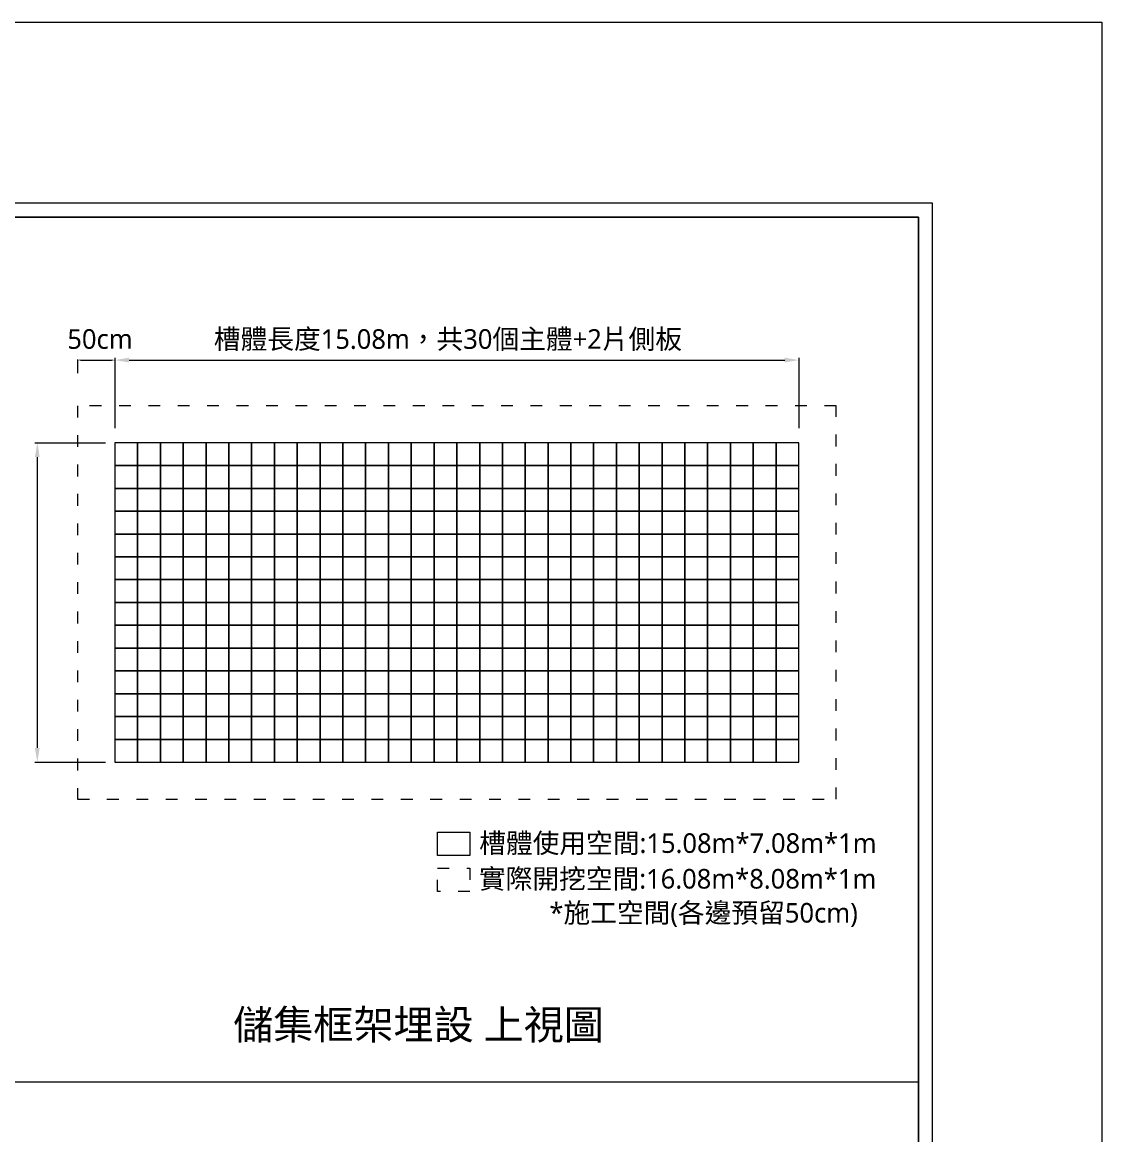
# Model space of a CAD drawing. Header units: millimetres. Extents: x 5208 to 9408, y 10 to 2980.
# Drawn here: x 8306 to 9408, y 1845 to 2980 of the extents above; entities that cross this region are included whole.
import ezdxf

# ---------------------------------------------------------------- set-up
doc = ezdxf.new("R2010")
doc.units = ezdxf.units.MM
doc.linetypes.add('ACAD_ISO03W100', pattern=[30, 12, -18])
doc.styles.add('微軟正黑體-20', font='Microsoft JhengHei.ttf', dxfattribs={"height": 20})
doc.styles.add('微軟正黑體-30', font='Microsoft JhengHei.ttf', dxfattribs={"height": 30})

msp = doc.modelspace()

# ---------------------------------------------------------------- linework, layer by layer
at = {"lineweight": 5}
for p, q in [((5207.7, 2980.1, 163.2), (9407.7, 2980.1, 163.2)), ((9407.7, 2980.1, 163.2), (9407.7, 10.1, 163.2)), ((5394.7, 2781.3, 163.2), (9220.6, 2781.3, 163.2)), ((9220.6, 2781.3, 163.2), (5394.7, 2781.3, 163.2)), ((9220.6, 2781.3, 163.2), (9220.6, 402.1, 163.2)), ((9220.6, 209.8, 163.2), (9220.6, 2781.3, 163.2)), ((8362.3, 2636), (8362.3, 2622.2)), ((8365.6, 2635.4), (8397, 2635.4)), ((8400.3, 2637.8), (8400.3, 2566)), ((8400.3, 2636), (8400.3, 2622.2)), ((8414.8, 2635.4), (9084, 2635.4)), ((9098.5, 2637.8), (9098.5, 2566)), ((8318.7, 2551), (8390.6, 2551)), ((8321.2, 2239.7), (8321.2, 2536.5)), ((8318.7, 2225.2), (8390.6, 2225.2)), ((8729.5, 2153.7), (8762.6, 2153.7)), ((8729.5, 2129.8), (8729.5, 2153.7)), ((8762.6, 2153.7), (8762.6, 2129.8)), ((8762.6, 2129.8), (8729.5, 2129.8)), ((9219.7, 1898.7), (5394.9, 1898.7))]:
    msp.add_line(p, q, dxfattribs=at)
at = {"color": 4, "lineweight": 5}
for p, q in [((9234.8, 2795.5, 163.2), (5380.5, 2795.5, 163.2)), ((9234.8, 195.6, 163.2), (9234.8, 2795.5, 163.2))]:
    msp.add_line(p, q, dxfattribs=at)
at = {"linetype": 'ACAD_ISO03W100', "lineweight": 5}
for p, q in [((9136.6, 2588.8), (8362.3, 2588.8)), ((8362.3, 2588.8), (8362.3, 2187.4)), ((9136.6, 2187.4), (9136.6, 2588.8)), ((8362.3, 2187.4), (9136.6, 2187.4)), ((8729.5, 2117), (8762.6, 2117)), ((8729.5, 2093.1), (8729.5, 2117)), ((8762.6, 2117), (8762.6, 2093.1)), ((8762.6, 2093.1), (8729.5, 2093.1))]:
    msp.add_line(p, q, dxfattribs=at)
at = {"lineweight": 5}
for points in [[(8400.3, 2527.7), (8423.6, 2527.7), (8423.6, 2551), (8400.3, 2551)], [(8423.6, 2527.7), (8446.8, 2527.7), (8446.8, 2551), (8423.6, 2551)], [(8446.8, 2527.7), (8470.1, 2527.7), (8470.1, 2551), (8446.8, 2551)], [(8470.1, 2527.7), (8493.4, 2527.7), (8493.4, 2551), (8470.1, 2551)], [(8493.4, 2527.7), (8516.7, 2527.7), (8516.7, 2551), (8493.4, 2551)], [(8516.7, 2527.7), (8539.9, 2527.7), (8539.9, 2551), (8516.7, 2551)], [(8539.9, 2527.7), (8563.2, 2527.7), (8563.2, 2551), (8539.9, 2551)], [(8563.2, 2527.7), (8586.5, 2527.7), (8586.5, 2551), (8563.2, 2551)], [(8586.5, 2527.7), (8609.8, 2527.7), (8609.8, 2551), (8586.5, 2551)], [(8609.8, 2527.7), (8633, 2527.7), (8633, 2551), (8609.8, 2551)], [(8633, 2527.7), (8656.3, 2527.7), (8656.3, 2551), (8633, 2551)], [(8656.3, 2527.7), (8679.6, 2527.7), (8679.6, 2551), (8656.3, 2551)], [(8679.6, 2527.7), (8702.9, 2527.7), (8702.9, 2551), (8679.6, 2551)], [(8702.9, 2527.7), (8726.1, 2527.7), (8726.1, 2551), (8702.9, 2551)], [(8726.1, 2527.7), (8749.4, 2527.7), (8749.4, 2551), (8726.1, 2551)], [(8749.4, 2527.7), (8772.7, 2527.7), (8772.7, 2551), (8749.4, 2551)], [(8772.7, 2527.7), (8796, 2527.7), (8796, 2551), (8772.7, 2551)], [(8796, 2527.7), (8819.2, 2527.7), (8819.2, 2551), (8796, 2551)], [(8819.2, 2527.7), (8842.5, 2527.7), (8842.5, 2551), (8819.2, 2551)], [(8842.5, 2527.7), (8865.8, 2527.7), (8865.8, 2551), (8842.5, 2551)], [(8865.8, 2527.7), (8889, 2527.7), (8889, 2551), (8865.8, 2551)], [(8889, 2527.7), (8912.3, 2527.7), (8912.3, 2551), (8889, 2551)], [(8912.3, 2527.7), (8935.6, 2527.7), (8935.6, 2551), (8912.3, 2551)], [(8935.6, 2527.7), (8958.9, 2527.7), (8958.9, 2551), (8935.6, 2551)], [(8958.9, 2527.7), (8982.1, 2527.7), (8982.1, 2551), (8958.9, 2551)], [(8982.1, 2527.7), (9005.4, 2527.7), (9005.4, 2551), (8982.1, 2551)], [(9005.4, 2527.7), (9028.7, 2527.7), (9028.7, 2551), (9005.4, 2551)], [(9028.7, 2527.7), (9052, 2527.7), (9052, 2551), (9028.7, 2551)], [(9052, 2527.7), (9075.2, 2527.7), (9075.2, 2551), (9052, 2551)], [(9075.2, 2527.7), (9098.5, 2527.7), (9098.5, 2551), (9075.2, 2551)], [(8400.3, 2504.5), (8423.6, 2504.5), (8423.6, 2527.7), (8400.3, 2527.7)], [(8423.6, 2504.5), (8446.8, 2504.5), (8446.8, 2527.7), (8423.6, 2527.7)], [(8446.8, 2504.5), (8470.1, 2504.5), (8470.1, 2527.7), (8446.8, 2527.7)], [(8470.1, 2504.5), (8493.4, 2504.5), (8493.4, 2527.7), (8470.1, 2527.7)], [(8493.4, 2504.5), (8516.7, 2504.5), (8516.7, 2527.7), (8493.4, 2527.7)], [(8516.7, 2504.5), (8539.9, 2504.5), (8539.9, 2527.7), (8516.7, 2527.7)], [(8539.9, 2504.5), (8563.2, 2504.5), (8563.2, 2527.7), (8539.9, 2527.7)], [(8563.2, 2504.5), (8586.5, 2504.5), (8586.5, 2527.7), (8563.2, 2527.7)], [(8586.5, 2504.5), (8609.8, 2504.5), (8609.8, 2527.7), (8586.5, 2527.7)], [(8609.8, 2504.5), (8633, 2504.5), (8633, 2527.7), (8609.8, 2527.7)], [(8633, 2504.5), (8656.3, 2504.5), (8656.3, 2527.7), (8633, 2527.7)], [(8656.3, 2504.5), (8679.6, 2504.5), (8679.6, 2527.7), (8656.3, 2527.7)], [(8679.6, 2504.5), (8702.9, 2504.5), (8702.9, 2527.7), (8679.6, 2527.7)], [(8702.9, 2504.5), (8726.1, 2504.5), (8726.1, 2527.7), (8702.9, 2527.7)], [(8726.1, 2504.5), (8749.4, 2504.5), (8749.4, 2527.7), (8726.1, 2527.7)], [(8749.4, 2504.5), (8772.7, 2504.5), (8772.7, 2527.7), (8749.4, 2527.7)], [(8772.7, 2504.5), (8796, 2504.5), (8796, 2527.7), (8772.7, 2527.7)], [(8796, 2504.5), (8819.2, 2504.5), (8819.2, 2527.7), (8796, 2527.7)], [(8819.2, 2504.5), (8842.5, 2504.5), (8842.5, 2527.7), (8819.2, 2527.7)], [(8842.5, 2504.5), (8865.8, 2504.5), (8865.8, 2527.7), (8842.5, 2527.7)], [(8865.8, 2504.5), (8889, 2504.5), (8889, 2527.7), (8865.8, 2527.7)], [(8889, 2504.5), (8912.3, 2504.5), (8912.3, 2527.7), (8889, 2527.7)], [(8912.3, 2504.5), (8935.6, 2504.5), (8935.6, 2527.7), (8912.3, 2527.7)], [(8935.6, 2504.5), (8958.9, 2504.5), (8958.9, 2527.7), (8935.6, 2527.7)], [(8958.9, 2504.5), (8982.1, 2504.5), (8982.1, 2527.7), (8958.9, 2527.7)], [(8982.1, 2504.5), (9005.4, 2504.5), (9005.4, 2527.7), (8982.1, 2527.7)], [(9005.4, 2504.5), (9028.7, 2504.5), (9028.7, 2527.7), (9005.4, 2527.7)], [(9028.7, 2504.5), (9052, 2504.5), (9052, 2527.7), (9028.7, 2527.7)], [(9052, 2504.5), (9075.2, 2504.5), (9075.2, 2527.7), (9052, 2527.7)], [(9075.2, 2504.5), (9098.5, 2504.5), (9098.5, 2527.7), (9075.2, 2527.7)], [(8400.3, 2481.2), (8423.6, 2481.2), (8423.6, 2504.5), (8400.3, 2504.5)], [(8423.6, 2481.2), (8446.8, 2481.2), (8446.8, 2504.5), (8423.6, 2504.5)], [(8446.8, 2481.2), (8470.1, 2481.2), (8470.1, 2504.5), (8446.8, 2504.5)], [(8470.1, 2481.2), (8493.4, 2481.2), (8493.4, 2504.5), (8470.1, 2504.5)], [(8493.4, 2481.2), (8516.7, 2481.2), (8516.7, 2504.5), (8493.4, 2504.5)], [(8516.7, 2481.2), (8539.9, 2481.2), (8539.9, 2504.5), (8516.7, 2504.5)], [(8539.9, 2481.2), (8563.2, 2481.2), (8563.2, 2504.5), (8539.9, 2504.5)], [(8563.2, 2481.2), (8586.5, 2481.2), (8586.5, 2504.5), (8563.2, 2504.5)], [(8586.5, 2481.2), (8609.8, 2481.2), (8609.8, 2504.5), (8586.5, 2504.5)], [(8609.8, 2481.2), (8633, 2481.2), (8633, 2504.5), (8609.8, 2504.5)], [(8633, 2481.2), (8656.3, 2481.2), (8656.3, 2504.5), (8633, 2504.5)], [(8656.3, 2481.2), (8679.6, 2481.2), (8679.6, 2504.5), (8656.3, 2504.5)], [(8679.6, 2481.2), (8702.9, 2481.2), (8702.9, 2504.5), (8679.6, 2504.5)], [(8702.9, 2481.2), (8726.1, 2481.2), (8726.1, 2504.5), (8702.9, 2504.5)], [(8726.1, 2481.2), (8749.4, 2481.2), (8749.4, 2504.5), (8726.1, 2504.5)], [(8749.4, 2481.2), (8772.7, 2481.2), (8772.7, 2504.5), (8749.4, 2504.5)], [(8772.7, 2481.2), (8796, 2481.2), (8796, 2504.5), (8772.7, 2504.5)], [(8796, 2481.2), (8819.2, 2481.2), (8819.2, 2504.5), (8796, 2504.5)], [(8819.2, 2481.2), (8842.5, 2481.2), (8842.5, 2504.5), (8819.2, 2504.5)], [(8842.5, 2481.2), (8865.8, 2481.2), (8865.8, 2504.5), (8842.5, 2504.5)], [(8865.8, 2481.2), (8889, 2481.2), (8889, 2504.5), (8865.8, 2504.5)], [(8889, 2481.2), (8912.3, 2481.2), (8912.3, 2504.5), (8889, 2504.5)], [(8912.3, 2481.2), (8935.6, 2481.2), (8935.6, 2504.5), (8912.3, 2504.5)], [(8935.6, 2481.2), (8958.9, 2481.2), (8958.9, 2504.5), (8935.6, 2504.5)], [(8958.9, 2481.2), (8982.1, 2481.2), (8982.1, 2504.5), (8958.9, 2504.5)], [(8982.1, 2481.2), (9005.4, 2481.2), (9005.4, 2504.5), (8982.1, 2504.5)], [(9005.4, 2481.2), (9028.7, 2481.2), (9028.7, 2504.5), (9005.4, 2504.5)], [(9028.7, 2481.2), (9052, 2481.2), (9052, 2504.5), (9028.7, 2504.5)], [(9052, 2481.2), (9075.2, 2481.2), (9075.2, 2504.5), (9052, 2504.5)], [(9075.2, 2481.2), (9098.5, 2481.2), (9098.5, 2504.5), (9075.2, 2504.5)], [(8400.3, 2457.9), (8423.6, 2457.9), (8423.6, 2481.2), (8400.3, 2481.2)], [(8423.6, 2457.9), (8446.8, 2457.9), (8446.8, 2481.2), (8423.6, 2481.2)], [(8446.8, 2457.9), (8470.1, 2457.9), (8470.1, 2481.2), (8446.8, 2481.2)], [(8470.1, 2457.9), (8493.4, 2457.9), (8493.4, 2481.2), (8470.1, 2481.2)], [(8493.4, 2457.9), (8516.7, 2457.9), (8516.7, 2481.2), (8493.4, 2481.2)], [(8516.7, 2457.9), (8539.9, 2457.9), (8539.9, 2481.2), (8516.7, 2481.2)], [(8539.9, 2457.9), (8563.2, 2457.9), (8563.2, 2481.2), (8539.9, 2481.2)], [(8563.2, 2457.9), (8586.5, 2457.9), (8586.5, 2481.2), (8563.2, 2481.2)], [(8586.5, 2457.9), (8609.8, 2457.9), (8609.8, 2481.2), (8586.5, 2481.2)], [(8609.8, 2457.9), (8633, 2457.9), (8633, 2481.2), (8609.8, 2481.2)], [(8633, 2457.9), (8656.3, 2457.9), (8656.3, 2481.2), (8633, 2481.2)], [(8656.3, 2457.9), (8679.6, 2457.9), (8679.6, 2481.2), (8656.3, 2481.2)], [(8679.6, 2457.9), (8702.9, 2457.9), (8702.9, 2481.2), (8679.6, 2481.2)], [(8702.9, 2457.9), (8726.1, 2457.9), (8726.1, 2481.2), (8702.9, 2481.2)], [(8726.1, 2457.9), (8749.4, 2457.9), (8749.4, 2481.2), (8726.1, 2481.2)], [(8749.4, 2457.9), (8772.7, 2457.9), (8772.7, 2481.2), (8749.4, 2481.2)], [(8772.7, 2457.9), (8796, 2457.9), (8796, 2481.2), (8772.7, 2481.2)], [(8796, 2457.9), (8819.2, 2457.9), (8819.2, 2481.2), (8796, 2481.2)], [(8819.2, 2457.9), (8842.5, 2457.9), (8842.5, 2481.2), (8819.2, 2481.2)], [(8842.5, 2457.9), (8865.8, 2457.9), (8865.8, 2481.2), (8842.5, 2481.2)], [(8865.8, 2457.9), (8889, 2457.9), (8889, 2481.2), (8865.8, 2481.2)], [(8889, 2457.9), (8912.3, 2457.9), (8912.3, 2481.2), (8889, 2481.2)], [(8912.3, 2457.9), (8935.6, 2457.9), (8935.6, 2481.2), (8912.3, 2481.2)], [(8935.6, 2457.9), (8958.9, 2457.9), (8958.9, 2481.2), (8935.6, 2481.2)], [(8958.9, 2457.9), (8982.1, 2457.9), (8982.1, 2481.2), (8958.9, 2481.2)], [(8982.1, 2457.9), (9005.4, 2457.9), (9005.4, 2481.2), (8982.1, 2481.2)], [(9005.4, 2457.9), (9028.7, 2457.9), (9028.7, 2481.2), (9005.4, 2481.2)], [(9028.7, 2457.9), (9052, 2457.9), (9052, 2481.2), (9028.7, 2481.2)], [(9052, 2457.9), (9075.2, 2457.9), (9075.2, 2481.2), (9052, 2481.2)], [(9075.2, 2457.9), (9098.5, 2457.9), (9098.5, 2481.2), (9075.2, 2481.2)], [(8400.3, 2434.6), (8423.6, 2434.6), (8423.6, 2457.9), (8400.3, 2457.9)], [(8423.6, 2434.6), (8446.8, 2434.6), (8446.8, 2457.9), (8423.6, 2457.9)], [(8446.8, 2434.6), (8470.1, 2434.6), (8470.1, 2457.9), (8446.8, 2457.9)], [(8470.1, 2434.6), (8493.4, 2434.6), (8493.4, 2457.9), (8470.1, 2457.9)], [(8493.4, 2434.6), (8516.7, 2434.6), (8516.7, 2457.9), (8493.4, 2457.9)], [(8516.7, 2434.6), (8539.9, 2434.6), (8539.9, 2457.9), (8516.7, 2457.9)], [(8539.9, 2434.6), (8563.2, 2434.6), (8563.2, 2457.9), (8539.9, 2457.9)], [(8563.2, 2434.6), (8586.5, 2434.6), (8586.5, 2457.9), (8563.2, 2457.9)], [(8586.5, 2434.6), (8609.8, 2434.6), (8609.8, 2457.9), (8586.5, 2457.9)], [(8609.8, 2434.6), (8633, 2434.6), (8633, 2457.9), (8609.8, 2457.9)], [(8633, 2434.6), (8656.3, 2434.6), (8656.3, 2457.9), (8633, 2457.9)], [(8656.3, 2434.6), (8679.6, 2434.6), (8679.6, 2457.9), (8656.3, 2457.9)], [(8679.6, 2434.6), (8702.9, 2434.6), (8702.9, 2457.9), (8679.6, 2457.9)], [(8702.9, 2434.6), (8726.1, 2434.6), (8726.1, 2457.9), (8702.9, 2457.9)], [(8726.1, 2434.6), (8749.4, 2434.6), (8749.4, 2457.9), (8726.1, 2457.9)], [(8749.4, 2434.6), (8772.7, 2434.6), (8772.7, 2457.9), (8749.4, 2457.9)], [(8772.7, 2434.6), (8796, 2434.6), (8796, 2457.9), (8772.7, 2457.9)], [(8796, 2434.6), (8819.2, 2434.6), (8819.2, 2457.9), (8796, 2457.9)], [(8819.2, 2434.6), (8842.5, 2434.6), (8842.5, 2457.9), (8819.2, 2457.9)], [(8842.5, 2434.6), (8865.8, 2434.6), (8865.8, 2457.9), (8842.5, 2457.9)], [(8865.8, 2434.6), (8889, 2434.6), (8889, 2457.9), (8865.8, 2457.9)], [(8889, 2434.6), (8912.3, 2434.6), (8912.3, 2457.9), (8889, 2457.9)], [(8912.3, 2434.6), (8935.6, 2434.6), (8935.6, 2457.9), (8912.3, 2457.9)], [(8935.6, 2434.6), (8958.9, 2434.6), (8958.9, 2457.9), (8935.6, 2457.9)], [(8958.9, 2434.6), (8982.1, 2434.6), (8982.1, 2457.9), (8958.9, 2457.9)], [(8982.1, 2434.6), (9005.4, 2434.6), (9005.4, 2457.9), (8982.1, 2457.9)], [(9005.4, 2434.6), (9028.7, 2434.6), (9028.7, 2457.9), (9005.4, 2457.9)], [(9028.7, 2434.6), (9052, 2434.6), (9052, 2457.9), (9028.7, 2457.9)], [(9052, 2434.6), (9075.2, 2434.6), (9075.2, 2457.9), (9052, 2457.9)], [(9075.2, 2434.6), (9098.5, 2434.6), (9098.5, 2457.9), (9075.2, 2457.9)], [(8400.3, 2411.4), (8423.6, 2411.4), (8423.6, 2434.6), (8400.3, 2434.6)], [(8423.6, 2411.4), (8446.8, 2411.4), (8446.8, 2434.6), (8423.6, 2434.6)], [(8446.8, 2411.4), (8470.1, 2411.4), (8470.1, 2434.6), (8446.8, 2434.6)], [(8470.1, 2411.4), (8493.4, 2411.4), (8493.4, 2434.6), (8470.1, 2434.6)], [(8493.4, 2411.4), (8516.7, 2411.4), (8516.7, 2434.6), (8493.4, 2434.6)], [(8516.7, 2411.4), (8539.9, 2411.4), (8539.9, 2434.6), (8516.7, 2434.6)], [(8539.9, 2411.4), (8563.2, 2411.4), (8563.2, 2434.6), (8539.9, 2434.6)], [(8563.2, 2411.4), (8586.5, 2411.4), (8586.5, 2434.6), (8563.2, 2434.6)], [(8586.5, 2411.4), (8609.8, 2411.4), (8609.8, 2434.6), (8586.5, 2434.6)], [(8609.8, 2411.4), (8633, 2411.4), (8633, 2434.6), (8609.8, 2434.6)], [(8633, 2411.4), (8656.3, 2411.4), (8656.3, 2434.6), (8633, 2434.6)], [(8656.3, 2411.4), (8679.6, 2411.4), (8679.6, 2434.6), (8656.3, 2434.6)], [(8679.6, 2411.4), (8702.9, 2411.4), (8702.9, 2434.6), (8679.6, 2434.6)], [(8702.9, 2411.4), (8726.1, 2411.4), (8726.1, 2434.6), (8702.9, 2434.6)], [(8726.1, 2411.4), (8749.4, 2411.4), (8749.4, 2434.6), (8726.1, 2434.6)], [(8749.4, 2411.4), (8772.7, 2411.4), (8772.7, 2434.6), (8749.4, 2434.6)], [(8772.7, 2411.4), (8796, 2411.4), (8796, 2434.6), (8772.7, 2434.6)], [(8796, 2411.4), (8819.2, 2411.4), (8819.2, 2434.6), (8796, 2434.6)], [(8819.2, 2411.4), (8842.5, 2411.4), (8842.5, 2434.6), (8819.2, 2434.6)], [(8842.5, 2411.4), (8865.8, 2411.4), (8865.8, 2434.6), (8842.5, 2434.6)], [(8865.8, 2411.4), (8889, 2411.4), (8889, 2434.6), (8865.8, 2434.6)], [(8889, 2411.4), (8912.3, 2411.4), (8912.3, 2434.6), (8889, 2434.6)], [(8912.3, 2411.4), (8935.6, 2411.4), (8935.6, 2434.6), (8912.3, 2434.6)], [(8935.6, 2411.4), (8958.9, 2411.4), (8958.9, 2434.6), (8935.6, 2434.6)], [(8958.9, 2411.4), (8982.1, 2411.4), (8982.1, 2434.6), (8958.9, 2434.6)], [(8982.1, 2411.4), (9005.4, 2411.4), (9005.4, 2434.6), (8982.1, 2434.6)], [(9005.4, 2411.4), (9028.7, 2411.4), (9028.7, 2434.6), (9005.4, 2434.6)], [(9028.7, 2411.4), (9052, 2411.4), (9052, 2434.6), (9028.7, 2434.6)], [(9052, 2411.4), (9075.2, 2411.4), (9075.2, 2434.6), (9052, 2434.6)], [(9075.2, 2411.4), (9098.5, 2411.4), (9098.5, 2434.6), (9075.2, 2434.6)], [(8400.3, 2388.1), (8423.6, 2388.1), (8423.6, 2411.4), (8400.3, 2411.4)], [(8423.6, 2388.1), (8446.8, 2388.1), (8446.8, 2411.4), (8423.6, 2411.4)], [(8446.8, 2388.1), (8470.1, 2388.1), (8470.1, 2411.4), (8446.8, 2411.4)], [(8470.1, 2388.1), (8493.4, 2388.1), (8493.4, 2411.4), (8470.1, 2411.4)], [(8493.4, 2388.1), (8516.7, 2388.1), (8516.7, 2411.4), (8493.4, 2411.4)], [(8516.7, 2388.1), (8539.9, 2388.1), (8539.9, 2411.4), (8516.7, 2411.4)], [(8539.9, 2388.1), (8563.2, 2388.1), (8563.2, 2411.4), (8539.9, 2411.4)], [(8563.2, 2388.1), (8586.5, 2388.1), (8586.5, 2411.4), (8563.2, 2411.4)], [(8586.5, 2388.1), (8609.8, 2388.1), (8609.8, 2411.4), (8586.5, 2411.4)], [(8609.8, 2388.1), (8633, 2388.1), (8633, 2411.4), (8609.8, 2411.4)], [(8633, 2388.1), (8656.3, 2388.1), (8656.3, 2411.4), (8633, 2411.4)], [(8656.3, 2388.1), (8679.6, 2388.1), (8679.6, 2411.4), (8656.3, 2411.4)], [(8679.6, 2388.1), (8702.9, 2388.1), (8702.9, 2411.4), (8679.6, 2411.4)], [(8702.9, 2388.1), (8726.1, 2388.1), (8726.1, 2411.4), (8702.9, 2411.4)], [(8726.1, 2388.1), (8749.4, 2388.1), (8749.4, 2411.4), (8726.1, 2411.4)], [(8749.4, 2388.1), (8772.7, 2388.1), (8772.7, 2411.4), (8749.4, 2411.4)], [(8772.7, 2388.1), (8796, 2388.1), (8796, 2411.4), (8772.7, 2411.4)], [(8796, 2388.1), (8819.2, 2388.1), (8819.2, 2411.4), (8796, 2411.4)], [(8819.2, 2388.1), (8842.5, 2388.1), (8842.5, 2411.4), (8819.2, 2411.4)], [(8842.5, 2388.1), (8865.8, 2388.1), (8865.8, 2411.4), (8842.5, 2411.4)], [(8865.8, 2388.1), (8889, 2388.1), (8889, 2411.4), (8865.8, 2411.4)], [(8889, 2388.1), (8912.3, 2388.1), (8912.3, 2411.4), (8889, 2411.4)], [(8912.3, 2388.1), (8935.6, 2388.1), (8935.6, 2411.4), (8912.3, 2411.4)], [(8935.6, 2388.1), (8958.9, 2388.1), (8958.9, 2411.4), (8935.6, 2411.4)], [(8958.9, 2388.1), (8982.1, 2388.1), (8982.1, 2411.4), (8958.9, 2411.4)], [(8982.1, 2388.1), (9005.4, 2388.1), (9005.4, 2411.4), (8982.1, 2411.4)], [(9005.4, 2388.1), (9028.7, 2388.1), (9028.7, 2411.4), (9005.4, 2411.4)], [(9028.7, 2388.1), (9052, 2388.1), (9052, 2411.4), (9028.7, 2411.4)], [(9052, 2388.1), (9075.2, 2388.1), (9075.2, 2411.4), (9052, 2411.4)], [(9075.2, 2388.1), (9098.5, 2388.1), (9098.5, 2411.4), (9075.2, 2411.4)], [(8400.3, 2364.8), (8423.6, 2364.8), (8423.6, 2388.1), (8400.3, 2388.1)], [(8423.6, 2364.8), (8446.8, 2364.8), (8446.8, 2388.1), (8423.6, 2388.1)], [(8446.8, 2364.8), (8470.1, 2364.8), (8470.1, 2388.1), (8446.8, 2388.1)], [(8470.1, 2364.8), (8493.4, 2364.8), (8493.4, 2388.1), (8470.1, 2388.1)], [(8493.4, 2364.8), (8516.7, 2364.8), (8516.7, 2388.1), (8493.4, 2388.1)], [(8516.7, 2364.8), (8539.9, 2364.8), (8539.9, 2388.1), (8516.7, 2388.1)], [(8539.9, 2364.8), (8563.2, 2364.8), (8563.2, 2388.1), (8539.9, 2388.1)], [(8563.2, 2364.8), (8586.5, 2364.8), (8586.5, 2388.1), (8563.2, 2388.1)], [(8586.5, 2364.8), (8609.8, 2364.8), (8609.8, 2388.1), (8586.5, 2388.1)], [(8609.8, 2364.8), (8633, 2364.8), (8633, 2388.1), (8609.8, 2388.1)], [(8633, 2364.8), (8656.3, 2364.8), (8656.3, 2388.1), (8633, 2388.1)], [(8656.3, 2364.8), (8679.6, 2364.8), (8679.6, 2388.1), (8656.3, 2388.1)], [(8679.6, 2364.8), (8702.9, 2364.8), (8702.9, 2388.1), (8679.6, 2388.1)], [(8702.9, 2364.8), (8726.1, 2364.8), (8726.1, 2388.1), (8702.9, 2388.1)], [(8726.1, 2364.8), (8749.4, 2364.8), (8749.4, 2388.1), (8726.1, 2388.1)], [(8749.4, 2364.8), (8772.7, 2364.8), (8772.7, 2388.1), (8749.4, 2388.1)], [(8772.7, 2364.8), (8796, 2364.8), (8796, 2388.1), (8772.7, 2388.1)], [(8796, 2364.8), (8819.2, 2364.8), (8819.2, 2388.1), (8796, 2388.1)], [(8819.2, 2364.8), (8842.5, 2364.8), (8842.5, 2388.1), (8819.2, 2388.1)], [(8842.5, 2364.8), (8865.8, 2364.8), (8865.8, 2388.1), (8842.5, 2388.1)], [(8865.8, 2364.8), (8889, 2364.8), (8889, 2388.1), (8865.8, 2388.1)], [(8889, 2364.8), (8912.3, 2364.8), (8912.3, 2388.1), (8889, 2388.1)], [(8912.3, 2364.8), (8935.6, 2364.8), (8935.6, 2388.1), (8912.3, 2388.1)], [(8935.6, 2364.8), (8958.9, 2364.8), (8958.9, 2388.1), (8935.6, 2388.1)], [(8958.9, 2364.8), (8982.1, 2364.8), (8982.1, 2388.1), (8958.9, 2388.1)], [(8982.1, 2364.8), (9005.4, 2364.8), (9005.4, 2388.1), (8982.1, 2388.1)], [(9005.4, 2364.8), (9028.7, 2364.8), (9028.7, 2388.1), (9005.4, 2388.1)], [(9028.7, 2364.8), (9052, 2364.8), (9052, 2388.1), (9028.7, 2388.1)], [(9052, 2364.8), (9075.2, 2364.8), (9075.2, 2388.1), (9052, 2388.1)], [(9075.2, 2364.8), (9098.5, 2364.8), (9098.5, 2388.1), (9075.2, 2388.1)], [(8400.3, 2341.5), (8423.6, 2341.5), (8423.6, 2364.8), (8400.3, 2364.8)], [(8423.6, 2341.5), (8446.8, 2341.5), (8446.8, 2364.8), (8423.6, 2364.8)], [(8446.8, 2341.5), (8470.1, 2341.5), (8470.1, 2364.8), (8446.8, 2364.8)], [(8470.1, 2341.5), (8493.4, 2341.5), (8493.4, 2364.8), (8470.1, 2364.8)], [(8493.4, 2341.5), (8516.7, 2341.5), (8516.7, 2364.8), (8493.4, 2364.8)], [(8516.7, 2341.5), (8539.9, 2341.5), (8539.9, 2364.8), (8516.7, 2364.8)], [(8539.9, 2341.5), (8563.2, 2341.5), (8563.2, 2364.8), (8539.9, 2364.8)], [(8563.2, 2341.5), (8586.5, 2341.5), (8586.5, 2364.8), (8563.2, 2364.8)], [(8586.5, 2341.5), (8609.8, 2341.5), (8609.8, 2364.8), (8586.5, 2364.8)], [(8609.8, 2341.5), (8633, 2341.5), (8633, 2364.8), (8609.8, 2364.8)], [(8633, 2341.5), (8656.3, 2341.5), (8656.3, 2364.8), (8633, 2364.8)], [(8656.3, 2341.5), (8679.6, 2341.5), (8679.6, 2364.8), (8656.3, 2364.8)], [(8679.6, 2341.5), (8702.9, 2341.5), (8702.9, 2364.8), (8679.6, 2364.8)], [(8702.9, 2341.5), (8726.1, 2341.5), (8726.1, 2364.8), (8702.9, 2364.8)], [(8726.1, 2341.5), (8749.4, 2341.5), (8749.4, 2364.8), (8726.1, 2364.8)], [(8749.4, 2341.5), (8772.7, 2341.5), (8772.7, 2364.8), (8749.4, 2364.8)], [(8772.7, 2341.5), (8796, 2341.5), (8796, 2364.8), (8772.7, 2364.8)], [(8796, 2341.5), (8819.2, 2341.5), (8819.2, 2364.8), (8796, 2364.8)], [(8819.2, 2341.5), (8842.5, 2341.5), (8842.5, 2364.8), (8819.2, 2364.8)], [(8842.5, 2341.5), (8865.8, 2341.5), (8865.8, 2364.8), (8842.5, 2364.8)], [(8865.8, 2341.5), (8889, 2341.5), (8889, 2364.8), (8865.8, 2364.8)], [(8889, 2341.5), (8912.3, 2341.5), (8912.3, 2364.8), (8889, 2364.8)], [(8912.3, 2341.5), (8935.6, 2341.5), (8935.6, 2364.8), (8912.3, 2364.8)], [(8935.6, 2341.5), (8958.9, 2341.5), (8958.9, 2364.8), (8935.6, 2364.8)], [(8958.9, 2341.5), (8982.1, 2341.5), (8982.1, 2364.8), (8958.9, 2364.8)], [(8982.1, 2341.5), (9005.4, 2341.5), (9005.4, 2364.8), (8982.1, 2364.8)], [(9005.4, 2341.5), (9028.7, 2341.5), (9028.7, 2364.8), (9005.4, 2364.8)], [(9028.7, 2341.5), (9052, 2341.5), (9052, 2364.8), (9028.7, 2364.8)], [(9052, 2341.5), (9075.2, 2341.5), (9075.2, 2364.8), (9052, 2364.8)], [(9075.2, 2341.5), (9098.5, 2341.5), (9098.5, 2364.8), (9075.2, 2364.8)], [(8400.3, 2318.3), (8423.6, 2318.3), (8423.6, 2341.5), (8400.3, 2341.5)], [(8423.6, 2318.3), (8446.8, 2318.3), (8446.8, 2341.5), (8423.6, 2341.5)], [(8446.8, 2318.3), (8470.1, 2318.3), (8470.1, 2341.5), (8446.8, 2341.5)], [(8470.1, 2318.3), (8493.4, 2318.3), (8493.4, 2341.5), (8470.1, 2341.5)], [(8493.4, 2318.3), (8516.7, 2318.3), (8516.7, 2341.5), (8493.4, 2341.5)], [(8516.7, 2318.3), (8539.9, 2318.3), (8539.9, 2341.5), (8516.7, 2341.5)], [(8539.9, 2318.3), (8563.2, 2318.3), (8563.2, 2341.5), (8539.9, 2341.5)], [(8563.2, 2318.3), (8586.5, 2318.3), (8586.5, 2341.5), (8563.2, 2341.5)], [(8586.5, 2318.3), (8609.8, 2318.3), (8609.8, 2341.5), (8586.5, 2341.5)], [(8609.8, 2318.3), (8633, 2318.3), (8633, 2341.5), (8609.8, 2341.5)], [(8633, 2318.3), (8656.3, 2318.3), (8656.3, 2341.5), (8633, 2341.5)], [(8656.3, 2318.3), (8679.6, 2318.3), (8679.6, 2341.5), (8656.3, 2341.5)], [(8679.6, 2318.3), (8702.9, 2318.3), (8702.9, 2341.5), (8679.6, 2341.5)], [(8702.9, 2318.3), (8726.1, 2318.3), (8726.1, 2341.5), (8702.9, 2341.5)], [(8726.1, 2318.3), (8749.4, 2318.3), (8749.4, 2341.5), (8726.1, 2341.5)], [(8749.4, 2318.3), (8772.7, 2318.3), (8772.7, 2341.5), (8749.4, 2341.5)], [(8772.7, 2318.3), (8796, 2318.3), (8796, 2341.5), (8772.7, 2341.5)], [(8796, 2318.3), (8819.2, 2318.3), (8819.2, 2341.5), (8796, 2341.5)], [(8819.2, 2318.3), (8842.5, 2318.3), (8842.5, 2341.5), (8819.2, 2341.5)], [(8842.5, 2318.3), (8865.8, 2318.3), (8865.8, 2341.5), (8842.5, 2341.5)], [(8865.8, 2318.3), (8889, 2318.3), (8889, 2341.5), (8865.8, 2341.5)], [(8889, 2318.3), (8912.3, 2318.3), (8912.3, 2341.5), (8889, 2341.5)], [(8912.3, 2318.3), (8935.6, 2318.3), (8935.6, 2341.5), (8912.3, 2341.5)], [(8935.6, 2318.3), (8958.9, 2318.3), (8958.9, 2341.5), (8935.6, 2341.5)], [(8958.9, 2318.3), (8982.1, 2318.3), (8982.1, 2341.5), (8958.9, 2341.5)], [(8982.1, 2318.3), (9005.4, 2318.3), (9005.4, 2341.5), (8982.1, 2341.5)], [(9005.4, 2318.3), (9028.7, 2318.3), (9028.7, 2341.5), (9005.4, 2341.5)], [(9028.7, 2318.3), (9052, 2318.3), (9052, 2341.5), (9028.7, 2341.5)], [(9052, 2318.3), (9075.2, 2318.3), (9075.2, 2341.5), (9052, 2341.5)], [(9075.2, 2318.3), (9098.5, 2318.3), (9098.5, 2341.5), (9075.2, 2341.5)], [(8400.3, 2295), (8423.6, 2295), (8423.6, 2318.3), (8400.3, 2318.3)], [(8423.6, 2295), (8446.8, 2295), (8446.8, 2318.3), (8423.6, 2318.3)], [(8446.8, 2295), (8470.1, 2295), (8470.1, 2318.3), (8446.8, 2318.3)], [(8470.1, 2295), (8493.4, 2295), (8493.4, 2318.3), (8470.1, 2318.3)], [(8493.4, 2295), (8516.7, 2295), (8516.7, 2318.3), (8493.4, 2318.3)], [(8516.7, 2295), (8539.9, 2295), (8539.9, 2318.3), (8516.7, 2318.3)], [(8539.9, 2295), (8563.2, 2295), (8563.2, 2318.3), (8539.9, 2318.3)], [(8563.2, 2295), (8586.5, 2295), (8586.5, 2318.3), (8563.2, 2318.3)], [(8586.5, 2295), (8609.8, 2295), (8609.8, 2318.3), (8586.5, 2318.3)], [(8609.8, 2295), (8633, 2295), (8633, 2318.3), (8609.8, 2318.3)], [(8633, 2295), (8656.3, 2295), (8656.3, 2318.3), (8633, 2318.3)], [(8656.3, 2295), (8679.6, 2295), (8679.6, 2318.3), (8656.3, 2318.3)], [(8679.6, 2295), (8702.9, 2295), (8702.9, 2318.3), (8679.6, 2318.3)], [(8702.9, 2295), (8726.1, 2295), (8726.1, 2318.3), (8702.9, 2318.3)], [(8726.1, 2295), (8749.4, 2295), (8749.4, 2318.3), (8726.1, 2318.3)], [(8749.4, 2295), (8772.7, 2295), (8772.7, 2318.3), (8749.4, 2318.3)], [(8772.7, 2295), (8796, 2295), (8796, 2318.3), (8772.7, 2318.3)], [(8796, 2295), (8819.2, 2295), (8819.2, 2318.3), (8796, 2318.3)], [(8819.2, 2295), (8842.5, 2295), (8842.5, 2318.3), (8819.2, 2318.3)], [(8842.5, 2295), (8865.8, 2295), (8865.8, 2318.3), (8842.5, 2318.3)], [(8865.8, 2295), (8889, 2295), (8889, 2318.3), (8865.8, 2318.3)], [(8889, 2295), (8912.3, 2295), (8912.3, 2318.3), (8889, 2318.3)], [(8912.3, 2295), (8935.6, 2295), (8935.6, 2318.3), (8912.3, 2318.3)], [(8935.6, 2295), (8958.9, 2295), (8958.9, 2318.3), (8935.6, 2318.3)], [(8958.9, 2295), (8982.1, 2295), (8982.1, 2318.3), (8958.9, 2318.3)], [(8982.1, 2295), (9005.4, 2295), (9005.4, 2318.3), (8982.1, 2318.3)], [(9005.4, 2295), (9028.7, 2295), (9028.7, 2318.3), (9005.4, 2318.3)], [(9028.7, 2295), (9052, 2295), (9052, 2318.3), (9028.7, 2318.3)], [(9052, 2295), (9075.2, 2295), (9075.2, 2318.3), (9052, 2318.3)], [(9075.2, 2295), (9098.5, 2295), (9098.5, 2318.3), (9075.2, 2318.3)], [(8400.3, 2271.7), (8423.6, 2271.7), (8423.6, 2295), (8400.3, 2295)], [(8423.6, 2271.7), (8446.8, 2271.7), (8446.8, 2295), (8423.6, 2295)], [(8446.8, 2271.7), (8470.1, 2271.7), (8470.1, 2295), (8446.8, 2295)], [(8470.1, 2271.7), (8493.4, 2271.7), (8493.4, 2295), (8470.1, 2295)], [(8493.4, 2271.7), (8516.7, 2271.7), (8516.7, 2295), (8493.4, 2295)], [(8516.7, 2271.7), (8539.9, 2271.7), (8539.9, 2295), (8516.7, 2295)], [(8539.9, 2271.7), (8563.2, 2271.7), (8563.2, 2295), (8539.9, 2295)], [(8563.2, 2271.7), (8586.5, 2271.7), (8586.5, 2295), (8563.2, 2295)], [(8586.5, 2271.7), (8609.8, 2271.7), (8609.8, 2295), (8586.5, 2295)], [(8609.8, 2271.7), (8633, 2271.7), (8633, 2295), (8609.8, 2295)], [(8633, 2271.7), (8656.3, 2271.7), (8656.3, 2295), (8633, 2295)], [(8656.3, 2271.7), (8679.6, 2271.7), (8679.6, 2295), (8656.3, 2295)], [(8679.6, 2271.7), (8702.9, 2271.7), (8702.9, 2295), (8679.6, 2295)], [(8702.9, 2271.7), (8726.1, 2271.7), (8726.1, 2295), (8702.9, 2295)], [(8726.1, 2271.7), (8749.4, 2271.7), (8749.4, 2295), (8726.1, 2295)], [(8749.4, 2271.7), (8772.7, 2271.7), (8772.7, 2295), (8749.4, 2295)], [(8772.7, 2271.7), (8796, 2271.7), (8796, 2295), (8772.7, 2295)], [(8796, 2271.7), (8819.2, 2271.7), (8819.2, 2295), (8796, 2295)], [(8819.2, 2271.7), (8842.5, 2271.7), (8842.5, 2295), (8819.2, 2295)], [(8842.5, 2271.7), (8865.8, 2271.7), (8865.8, 2295), (8842.5, 2295)], [(8865.8, 2271.7), (8889, 2271.7), (8889, 2295), (8865.8, 2295)], [(8889, 2271.7), (8912.3, 2271.7), (8912.3, 2295), (8889, 2295)], [(8912.3, 2271.7), (8935.6, 2271.7), (8935.6, 2295), (8912.3, 2295)], [(8935.6, 2271.7), (8958.9, 2271.7), (8958.9, 2295), (8935.6, 2295)], [(8958.9, 2271.7), (8982.1, 2271.7), (8982.1, 2295), (8958.9, 2295)], [(8982.1, 2271.7), (9005.4, 2271.7), (9005.4, 2295), (8982.1, 2295)], [(9005.4, 2271.7), (9028.7, 2271.7), (9028.7, 2295), (9005.4, 2295)], [(9028.7, 2271.7), (9052, 2271.7), (9052, 2295), (9028.7, 2295)], [(9052, 2271.7), (9075.2, 2271.7), (9075.2, 2295), (9052, 2295)], [(9075.2, 2271.7), (9098.5, 2271.7), (9098.5, 2295), (9075.2, 2295)], [(8400.3, 2248.4), (8423.6, 2248.4), (8423.6, 2271.7), (8400.3, 2271.7)], [(8423.6, 2248.4), (8446.8, 2248.4), (8446.8, 2271.7), (8423.6, 2271.7)], [(8446.8, 2248.4), (8470.1, 2248.4), (8470.1, 2271.7), (8446.8, 2271.7)], [(8470.1, 2248.4), (8493.4, 2248.4), (8493.4, 2271.7), (8470.1, 2271.7)], [(8493.4, 2248.4), (8516.7, 2248.4), (8516.7, 2271.7), (8493.4, 2271.7)], [(8516.7, 2248.4), (8539.9, 2248.4), (8539.9, 2271.7), (8516.7, 2271.7)], [(8539.9, 2248.4), (8563.2, 2248.4), (8563.2, 2271.7), (8539.9, 2271.7)], [(8563.2, 2248.4), (8586.5, 2248.4), (8586.5, 2271.7), (8563.2, 2271.7)], [(8586.5, 2248.4), (8609.8, 2248.4), (8609.8, 2271.7), (8586.5, 2271.7)], [(8609.8, 2248.4), (8633, 2248.4), (8633, 2271.7), (8609.8, 2271.7)], [(8633, 2248.4), (8656.3, 2248.4), (8656.3, 2271.7), (8633, 2271.7)], [(8656.3, 2248.4), (8679.6, 2248.4), (8679.6, 2271.7), (8656.3, 2271.7)], [(8679.6, 2248.4), (8702.9, 2248.4), (8702.9, 2271.7), (8679.6, 2271.7)], [(8702.9, 2248.4), (8726.1, 2248.4), (8726.1, 2271.7), (8702.9, 2271.7)], [(8726.1, 2248.4), (8749.4, 2248.4), (8749.4, 2271.7), (8726.1, 2271.7)], [(8749.4, 2248.4), (8772.7, 2248.4), (8772.7, 2271.7), (8749.4, 2271.7)], [(8772.7, 2248.4), (8796, 2248.4), (8796, 2271.7), (8772.7, 2271.7)], [(8796, 2248.4), (8819.2, 2248.4), (8819.2, 2271.7), (8796, 2271.7)], [(8819.2, 2248.4), (8842.5, 2248.4), (8842.5, 2271.7), (8819.2, 2271.7)], [(8842.5, 2248.4), (8865.8, 2248.4), (8865.8, 2271.7), (8842.5, 2271.7)], [(8865.8, 2248.4), (8889, 2248.4), (8889, 2271.7), (8865.8, 2271.7)], [(8889, 2248.4), (8912.3, 2248.4), (8912.3, 2271.7), (8889, 2271.7)], [(8912.3, 2248.4), (8935.6, 2248.4), (8935.6, 2271.7), (8912.3, 2271.7)], [(8935.6, 2248.4), (8958.9, 2248.4), (8958.9, 2271.7), (8935.6, 2271.7)], [(8958.9, 2248.4), (8982.1, 2248.4), (8982.1, 2271.7), (8958.9, 2271.7)], [(8982.1, 2248.4), (9005.4, 2248.4), (9005.4, 2271.7), (8982.1, 2271.7)], [(9005.4, 2248.4), (9028.7, 2248.4), (9028.7, 2271.7), (9005.4, 2271.7)], [(9028.7, 2248.4), (9052, 2248.4), (9052, 2271.7), (9028.7, 2271.7)], [(9052, 2248.4), (9075.2, 2248.4), (9075.2, 2271.7), (9052, 2271.7)], [(9075.2, 2248.4), (9098.5, 2248.4), (9098.5, 2271.7), (9075.2, 2271.7)], [(8400.3, 2225.2), (8423.6, 2225.2), (8423.6, 2248.4), (8400.3, 2248.4)], [(8423.6, 2225.2), (8446.8, 2225.2), (8446.8, 2248.4), (8423.6, 2248.4)], [(8446.8, 2225.2), (8470.1, 2225.2), (8470.1, 2248.4), (8446.8, 2248.4)], [(8470.1, 2225.2), (8493.4, 2225.2), (8493.4, 2248.4), (8470.1, 2248.4)], [(8493.4, 2225.2), (8516.7, 2225.2), (8516.7, 2248.4), (8493.4, 2248.4)], [(8516.7, 2225.2), (8539.9, 2225.2), (8539.9, 2248.4), (8516.7, 2248.4)], [(8539.9, 2225.2), (8563.2, 2225.2), (8563.2, 2248.4), (8539.9, 2248.4)], [(8563.2, 2225.2), (8586.5, 2225.2), (8586.5, 2248.4), (8563.2, 2248.4)], [(8586.5, 2225.2), (8609.8, 2225.2), (8609.8, 2248.4), (8586.5, 2248.4)], [(8609.8, 2225.2), (8633, 2225.2), (8633, 2248.4), (8609.8, 2248.4)], [(8633, 2225.2), (8656.3, 2225.2), (8656.3, 2248.4), (8633, 2248.4)], [(8656.3, 2225.2), (8679.6, 2225.2), (8679.6, 2248.4), (8656.3, 2248.4)], [(8679.6, 2225.2), (8702.9, 2225.2), (8702.9, 2248.4), (8679.6, 2248.4)], [(8702.9, 2225.2), (8726.1, 2225.2), (8726.1, 2248.4), (8702.9, 2248.4)], [(8726.1, 2225.2), (8749.4, 2225.2), (8749.4, 2248.4), (8726.1, 2248.4)], [(8749.4, 2225.2), (8772.7, 2225.2), (8772.7, 2248.4), (8749.4, 2248.4)], [(8772.7, 2225.2), (8796, 2225.2), (8796, 2248.4), (8772.7, 2248.4)], [(8796, 2225.2), (8819.2, 2225.2), (8819.2, 2248.4), (8796, 2248.4)], [(8819.2, 2225.2), (8842.5, 2225.2), (8842.5, 2248.4), (8819.2, 2248.4)], [(8842.5, 2225.2), (8865.8, 2225.2), (8865.8, 2248.4), (8842.5, 2248.4)], [(8865.8, 2225.2), (8889, 2225.2), (8889, 2248.4), (8865.8, 2248.4)], [(8889, 2225.2), (8912.3, 2225.2), (8912.3, 2248.4), (8889, 2248.4)], [(8912.3, 2225.2), (8935.6, 2225.2), (8935.6, 2248.4), (8912.3, 2248.4)], [(8935.6, 2225.2), (8958.9, 2225.2), (8958.9, 2248.4), (8935.6, 2248.4)], [(8958.9, 2225.2), (8982.1, 2225.2), (8982.1, 2248.4), (8958.9, 2248.4)], [(8982.1, 2225.2), (9005.4, 2225.2), (9005.4, 2248.4), (8982.1, 2248.4)], [(9005.4, 2225.2), (9028.7, 2225.2), (9028.7, 2248.4), (9005.4, 2248.4)], [(9028.7, 2225.2), (9052, 2225.2), (9052, 2248.4), (9028.7, 2248.4)], [(9052, 2225.2), (9075.2, 2225.2), (9075.2, 2248.4), (9052, 2248.4)], [(9075.2, 2225.2), (9098.5, 2225.2), (9098.5, 2248.4), (9075.2, 2248.4)]]:
    msp.add_lwpolyline(points, close=True, dxfattribs=at)
for points in [[(8365.6, 2636), (8365.6, 2634.8), (8362.3, 2635.4)], [(8397, 2636), (8397, 2634.8), (8400.3, 2635.4)], [(8414.8, 2637.8), (8414.8, 2633), (8400.3, 2635.4)], [(9084, 2637.8), (9084, 2633), (9098.5, 2635.4)], [(8318.7, 2536.5), (8323.6, 2536.5), (8321.2, 2551)], [(8318.7, 2239.7), (8323.6, 2239.7), (8321.2, 2225.2)]]:
    msp.add_solid(points, dxfattribs=at)

# ---------------------------------------------------------------- texts
for s, height, style, p in [('槽體長度15.08m，共30個主體+2片側板', 20, '微軟正黑體-20', (8501.3, 2646.9)), ('50cm', 20, '微軟正黑體-20', (8351.8, 2646.9)), ('槽體使用空間:15.08m*7.08m*1m', 20, '微軟正黑體-20', (8772.2, 2132.6)), ('實際開挖空間:16.08m*8.08m*1m', 20, '微軟正黑體-20', (8771.9, 2096.2)), ('*施工空間(各邊預留50cm)', 20, '微軟正黑體-20', (8843.8, 2061.5)), ('儲集框架埋設 上視圖', 30, '微軟正黑體-30', (8521.1, 1942.4))]:
    msp.add_text(s, height=height, dxfattribs=dict(at, style=style)).set_placement(p)

doc.saveas('drawing.dxf')
